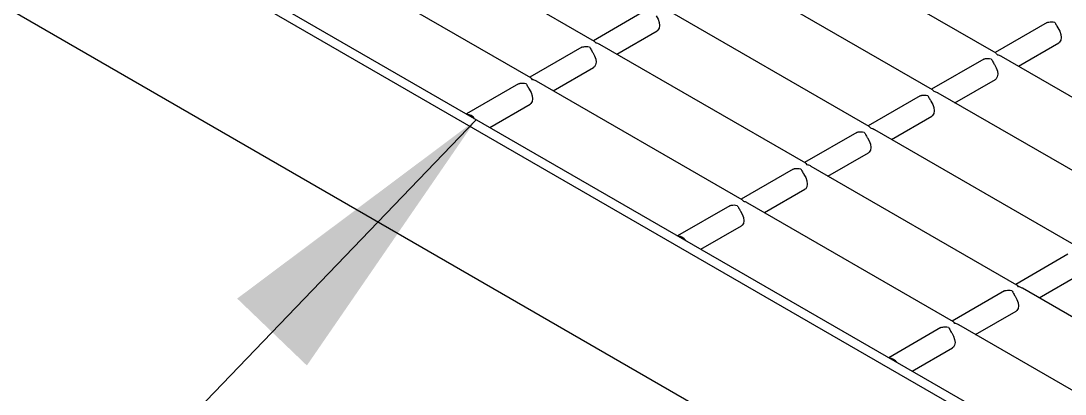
# Model space of a CAD drawing. Header units: millimetres. Extents: x 1293 to 41893, y 1011 to 26911.
# Drawn here: x 34746.9 to 35102.1, y 7830 to 7957 of the extents above; entities that cross this region are included whole.
import ezdxf

# ---------------------------------------------------------------- set-up
doc = ezdxf.new("R2010")
doc.units = ezdxf.units.MM
doc.header["$LTSCALE"] = 50
doc.layers.add('CAPA_1', color=7, linetype='Continuous')
doc.layers.add('PASILLOS', color=2, linetype='Continuous')
doc.dimstyles.new('SLDDIMSTYLE4', dxfattribs={"dimtxt": 0.18, "dimasz": 100, "dimexe": 0, "dimexo": 0.0625, "dimgap": 0, "dimtad": 0, "dimtih": 1, "dimtoh": 1, "dimdec": 0, "dimrnd": 1e-09, "dimzin": 0, "dimdsep": 46, "dimtxsty": 'Standard', "dimsah": 1, "dimcen": 0.09, "dimadec": 0, "dimazin": 0, "dimtfac": 100, "dimtdec": 0, "dimtofl": 0, "dimtmove": 0, "dimatfit": 3, "dimfxl": 1, "dimfrac": 2, "dimtolj": 1, "dimtzin": 0, "dimarcsym": 0})

msp = doc.modelspace()

# ---------------------------------------------------------------- linework, layer by layer
at = {"layer": 'PASILLOS', "linetype": 'Continuous', "lineweight": 25}
for p, q in [((35121.9087247, 7796.3578343), (34596.67487, 8099.5688846)), ((35120.2565239, 7793.8031204), (34593.4716972, 8097.9095277)), ((35096.3922678, 7756.9030384), (34572.0339874, 8059.6086305)), ((34942.0050267, 7950.080236), (34872.0357585, 7990.4726347)), ((35078.632199, 7946.0063595), (35008.6629308, 7986.3987582)), ((34920.4099856, 7937.6136841), (34850.4407174, 7978.0060828)), ((35057.0371579, 7933.5398076), (34987.0678897, 7973.9322064)), ((34959.3562508, 7960.5392049), (34941.6219244, 7950.3013962)), ((35035.4421168, 7921.0732558), (34965.4728486, 7961.4656545)), ((35095.9834231, 7956.4653285), (35078.2490967, 7946.2275197)), ((35095.9834231, 7956.4653285), (35096.2838388, 7956.59275)), ((34949.5600695, 7945.7188026), (34963.3246783, 7953.6649421)), ((35013.8470757, 7908.6067039), (34943.8778075, 7948.9991026)), ((35086.1872418, 7941.6449261), (35099.9518506, 7949.5910656)), ((34937.7612097, 7948.0726531), (34920.0268833, 7937.8348443)), ((34937.7612097, 7948.0726531), (34938.0616255, 7948.2000746)), ((35074.388382, 7943.9987766), (35056.6540556, 7933.7609679)), ((35074.388382, 7943.9987766), (35074.6887977, 7944.1261982)), ((35150.4742479, 7904.5328274), (35080.5049798, 7944.9252261)), ((34927.9650284, 7933.2522507), (34941.7296372, 7941.1983902)), ((34916.1661686, 7935.6061012), (34898.4318422, 7925.3682925)), ((34916.1661686, 7935.6061012), (34916.4665844, 7935.7335228)), ((34992.2520346, 7896.140152), (34922.2827664, 7936.5325508)), ((35064.5922007, 7929.1783742), (35078.3568095, 7937.1245138)), ((35052.7933409, 7931.5322247), (35035.0590145, 7921.294416)), ((35052.7933409, 7931.5322247), (35053.0937566, 7931.6596463)), ((35128.8792068, 7892.0662755), (35058.9099387, 7932.4586743)), ((34906.3699873, 7920.7856989), (34920.1345961, 7928.7318384)), ((35042.9971596, 7916.7118224), (35056.7617684, 7924.6579619)), ((35031.1982998, 7919.0656729), (35013.4639734, 7908.8278641)), ((35031.1982998, 7919.0656729), (35031.4987155, 7919.1930944)), ((35107.2841658, 7879.5997237), (35037.3148976, 7919.9921224)), ((35021.4021185, 7904.2452705), (35035.1667273, 7912.19141)), ((35009.6032587, 7906.599121), (34991.8689323, 7896.3613123)), ((35009.6032587, 7906.599121), (35009.9036744, 7906.7265426)), ((35085.6891247, 7867.1331718), (35015.7198565, 7907.5255705)), ((34999.8070774, 7891.7787186), (35013.5716862, 7899.7248582)), ((34988.0082176, 7894.1325691), (34970.2738912, 7883.8947604)), ((34988.0082176, 7894.1325691), (34988.3086333, 7894.2599907)), ((35064.0940836, 7854.6666199), (34994.1248154, 7895.0590187)), ((34978.2120363, 7879.3121668), (34991.9766451, 7887.2583063)), ((35103.0403488, 7877.5921408), (35085.3060224, 7867.3543321)), ((35093.2441675, 7862.7717384), (35107.0087762, 7870.7178779)), ((35081.4453077, 7865.1255889), (35063.7109813, 7854.8877802)), ((35081.4453077, 7865.1255889), (35081.7457234, 7865.2530105)), ((35145.3913456, 7832.6678133), (35087.5619055, 7866.0520385)), ((35071.6491264, 7850.3051866), (35085.4137351, 7858.2513261)), ((35133.6500352, 7814.5128238), (35065.9668644, 7853.5854866)), ((35059.8502666, 7852.659037), (35042.1159402, 7842.4212283)), ((35059.8502666, 7852.659037), (35060.1506823, 7852.7864586)), ((35050.0540853, 7837.8386347), (35063.8186941, 7845.7847742))]:
    msp.add_line(p, q, dxfattribs=at)
at = {"layer": 'PASILLOS', "linetype": 'Continuous', "lineweight": 25, "flags": 128}
for points in [[(34963.0242626, 7958.7225547), (34963.6325457, 7957.6486912), (34964.0191446, 7956.5219601), (34964.1466683, 7955.4513362), (34964.002783, 7954.5403674), (34963.601405, 7953.8771604), (34963.3246783, 7953.6649421)], [(35099.6514349, 7954.6486782), (35100.259718, 7953.5748147), (35100.6463169, 7952.4480837), (35100.7738405, 7951.3774597), (35100.6299553, 7950.466491), (35100.2285773, 7949.8032839), (35099.9518506, 7949.5910656)], [(34941.4292215, 7946.2560028), (34942.0375046, 7945.1821393), (34942.4241035, 7944.0554083), (34942.5516272, 7942.9847844), (34942.4077419, 7942.0738156), (34942.0063639, 7941.4106086), (34941.7296372, 7941.1983902)], [(35078.0563938, 7942.1821263), (35078.6646769, 7941.1082628), (35079.0512758, 7939.9815318), (35079.1787994, 7938.9109079), (35079.0349142, 7937.9999391), (35078.6335362, 7937.3367321), (35078.3568095, 7937.1245138)], [(34919.8341804, 7933.789451), (34920.4424635, 7932.7155874), (34920.8290624, 7931.5888564), (34920.9565861, 7930.5182325), (34920.8127008, 7929.6072637), (34920.4113228, 7928.9440567), (34920.1345961, 7928.7318384)], [(35056.4613527, 7929.7155745), (35057.0696358, 7928.6417109), (35057.4562347, 7927.5149799), (35057.5837583, 7926.444356), (35057.4398731, 7925.5333872), (35057.0384951, 7924.8701802), (35056.7617684, 7924.6579619)], [(35034.8663116, 7917.2490226), (35035.4745947, 7916.1751591), (35035.8611936, 7915.0484281), (35035.9887172, 7913.9778041), (35035.844832, 7913.0668354), (35035.443454, 7912.4036283), (35035.1667273, 7912.19141)], [(35013.2712705, 7904.7824707), (35013.8795536, 7903.7086072), (35014.2661525, 7902.5818762), (35014.3936761, 7901.5112523), (35014.2497909, 7900.6002835), (35013.8484129, 7899.9370765), (35013.5716862, 7899.7248582)], [(34991.6762294, 7892.3159189), (34992.2845125, 7891.2420553), (34992.6711114, 7890.1153243), (34992.798635, 7889.0447004), (34992.6547498, 7888.1337316), (34992.2533718, 7887.4705246), (34991.9766451, 7887.2583063)], [(35085.1133194, 7863.3089387), (35085.7216026, 7862.2350751), (35086.1082014, 7861.1083441), (35086.2357251, 7860.0377202), (35086.0918398, 7859.1267514), (35085.6904619, 7858.4635444), (35085.4137351, 7858.2513261)], [(35063.5182783, 7850.8423868), (35064.1265615, 7849.7685233), (35064.5131603, 7848.6417922), (35064.640684, 7847.5711683), (35064.4967988, 7846.6601996), (35064.0954208, 7845.9969925), (35063.8186941, 7845.7847742)]]:
    msp.add_lwpolyline(points, dxfattribs=at)
at = {"layer": 'PASILLOS', "linetype": 'Continuous', "lineweight": 25}
for centre in [(34898.2715913, 7921.6469765), (34970.1136403, 7880.1734444), (35041.9556893, 7838.6999123)]:
    msp.add_arc(centre, 3.6366978, 35.264662608, 84.740713925, dxfattribs=at)
for points, knots in [([(35096.2838388, 7956.59275), (35096.3804614, 7956.6169871), (35096.6973369, 7956.6964731), (35097.4714776, 7956.7520088), (35098.1615155, 7956.6735813), (35098.5249794, 7956.5937175), (35098.5289028, 7956.5928554)], [0, 0, 0, 0, 0.1723614537, 0.5652622384, 0.9953071929, 1, 1, 1, 1]), ([(35098.5289028, 7956.5928554), (35098.5304014, 7956.5905875), (35098.7179871, 7956.3067025), (35098.9972006, 7955.7788293), (35099.3857176, 7955.0531417), (35099.5856221, 7954.7488555), (35099.6514349, 7954.6486782)], [0, 0, 0, 0, 0.0046971273, 0.5879730074, 0.8643521995, 1, 1, 1, 1]), ([(34942.5517535, 7949.4962278), (34942.5502553, 7949.498491), (34942.3759053, 7949.7618519), (34942.186889, 7949.9130846), (34941.999497, 7950.0630176)], [0, 0, 0, 0, 0.0085933525, 1, 1, 1, 1]), ([(34943.8603611, 7948.9739864), (34943.7838367, 7949.0282003), (34943.3950132, 7949.3036633), (34942.9190656, 7949.4148255), (34942.5556761, 7949.4953585), (34942.5517535, 7949.4962278)], [0, 0, 0, 0, 0.1951000566, 0.9913114514, 1, 1, 1, 1]), ([(34938.0616255, 7948.2000746), (34938.1582481, 7948.2243117), (34938.4751235, 7948.3037977), (34939.2492642, 7948.3593334), (34939.9393021, 7948.2809059), (34940.302766, 7948.2010421), (34940.3066895, 7948.20018)], [0, 0, 0, 0, 0.1723614537, 0.5652622384, 0.9953071929, 1, 1, 1, 1]), ([(34940.3066895, 7948.20018), (34940.308188, 7948.1979121), (34940.4957737, 7947.9140271), (34940.7749872, 7947.3861539), (34941.1635042, 7946.6604663), (34941.3634088, 7946.3561801), (34941.4292215, 7946.2560028)], [0, 0, 0, 0, 0.0046971273, 0.5879730075, 0.8643521995, 1, 1, 1, 1]), ([(35079.1789258, 7945.4223514), (35079.1774275, 7945.4246145), (35079.0030776, 7945.6879754), (35078.8140613, 7945.8392081), (35078.6266693, 7945.9891411)], [0, 0, 0, 0, 0.0085933525, 1, 1, 1, 1]), ([(35080.4875333, 7944.9001099), (35080.411009, 7944.9543238), (35080.0221855, 7945.2297868), (35079.5462379, 7945.340949), (35079.1828484, 7945.4214821), (35079.1789258, 7945.4223514)], [0, 0, 0, 0, 0.1951000565, 0.9913114514, 1, 1, 1, 1]), ([(35074.6887977, 7944.1261982), (35074.7854203, 7944.1504353), (35075.1022958, 7944.2299212), (35075.8764365, 7944.2854569), (35076.5664744, 7944.2070294), (35076.9299383, 7944.1271656), (35076.9338617, 7944.1263035)], [0, 0, 0, 0, 0.1723614537, 0.5652622384, 0.9953071929, 1, 1, 1, 1]), ([(35076.9338617, 7944.1263035), (35076.9353603, 7944.1240356), (35077.122946, 7943.8401506), (35077.4021595, 7943.3122774), (35077.7906765, 7942.5865898), (35077.990581, 7942.2823036), (35078.0563938, 7942.1821263)], [0, 0, 0, 0, 0.0046971273, 0.5879730074, 0.8643521995, 1, 1, 1, 1]), ([(34916.4665844, 7935.7335228), (34916.563207, 7935.7577599), (34916.8800824, 7935.8372458), (34917.6542231, 7935.8927816), (34918.344261, 7935.814354), (34918.7077249, 7935.7344902), (34918.7116484, 7935.7336281)], [0, 0, 0, 0, 0.17236145373, 0.56526223843, 0.99530719289, 1, 1, 1, 1]), ([(34918.7116484, 7935.7336281), (34918.7131469, 7935.7313602), (34918.9007326, 7935.4474752), (34919.1799461, 7934.919602), (34919.5684631, 7934.1939144), (34919.7683677, 7933.8896283), (34919.8341804, 7933.789451)], [0, 0, 0, 0, 0.0046971273, 0.5879730075, 0.8643521995, 1, 1, 1, 1]), ([(34920.9567124, 7937.029676), (34920.9552142, 7937.0319391), (34920.7808642, 7937.2953), (34920.5918479, 7937.4465327), (34920.4044559, 7937.5964657)], [0, 0, 0, 0, 0.0085933525, 1, 1, 1, 1]), ([(34922.26532, 7936.5074346), (34922.1887956, 7936.5616484), (34921.7999721, 7936.8371114), (34921.3240245, 7936.9482737), (34920.960635, 7937.0288067), (34920.9567124, 7937.029676)], [0, 0, 0, 0, 0.1951000566, 0.9913114514, 1, 1, 1, 1]), ([(35053.0937566, 7931.6596463), (35053.1903792, 7931.6838834), (35053.5072547, 7931.7633693), (35054.2813954, 7931.8189051), (35054.9714333, 7931.7404775), (35055.3348972, 7931.6606137), (35055.3388206, 7931.6597516)], [0, 0, 0, 0, 0.1723614537, 0.5652622384, 0.9953071929, 1, 1, 1, 1]), ([(35055.3388206, 7931.6597516), (35055.3403192, 7931.6574838), (35055.5279049, 7931.3735987), (35055.8071184, 7930.8457255), (35056.1956354, 7930.120038), (35056.3955399, 7929.8157518), (35056.4613527, 7929.7155745)], [0, 0, 0, 0, 0.0046971273, 0.5879730074, 0.8643521995, 1, 1, 1, 1]), ([(35057.5838847, 7932.9557995), (35057.5823864, 7932.9580627), (35057.4080365, 7933.2214236), (35057.2190202, 7933.3726562), (35057.0316282, 7933.5225893)], [0, 0, 0, 0, 0.0085933525, 1, 1, 1, 1]), ([(35058.8924922, 7932.4335581), (35058.8159679, 7932.487772), (35058.4271444, 7932.7632349), (35057.9511968, 7932.8743972), (35057.5878073, 7932.9549302), (35057.5838847, 7932.9557995)], [0, 0, 0, 0, 0.1951000565, 0.9913114514, 1, 1, 1, 1]), ([(35035.9888436, 7920.4892476), (35035.9873453, 7920.4915108), (35035.8129954, 7920.7548717), (35035.6239791, 7920.9061043), (35035.4365871, 7921.0560374)], [0, 0, 0, 0, 0.0085933525, 1, 1, 1, 1]), ([(35031.4987155, 7919.1930944), (35031.5953381, 7919.2173315), (35031.9122136, 7919.2968175), (35032.6863543, 7919.3523532), (35033.3763922, 7919.2739257), (35033.7398561, 7919.1940619), (35033.7437796, 7919.1931998)], [0, 0, 0, 0, 0.1723614537, 0.5652622384, 0.9953071929, 1, 1, 1, 1]), ([(35033.7437796, 7919.1931998), (35033.7452781, 7919.1909319), (35033.9328638, 7918.9070469), (35034.2120773, 7918.3791737), (35034.6005943, 7917.6534861), (35034.8004988, 7917.3491999), (35034.8663116, 7917.2490226)], [0, 0, 0, 0, 0.0046971273, 0.5879730074, 0.8643521995, 1, 1, 1, 1]), ([(35037.2974511, 7919.9670062), (35037.2209268, 7920.0212201), (35036.8321033, 7920.296683), (35036.3561557, 7920.4078453), (35035.9927662, 7920.4883783), (35035.9888436, 7920.4892476)], [0, 0, 0, 0, 0.19510005654, 0.99131145138, 1, 1, 1, 1]), ([(35009.9036744, 7906.7265426), (35010.000297, 7906.7507797), (35010.3171725, 7906.8302656), (35011.0913132, 7906.8858013), (35011.7813511, 7906.8073738), (35012.144815, 7906.72751), (35012.1487385, 7906.7266479)], [0, 0, 0, 0, 0.1723614537, 0.5652622384, 0.9953071929, 1, 1, 1, 1]), ([(35012.1487385, 7906.7266479), (35012.150237, 7906.72438), (35012.3378227, 7906.440495), (35012.6170362, 7905.9126218), (35013.0055532, 7905.1869342), (35013.2054577, 7904.882648), (35013.2712705, 7904.7824707)], [0, 0, 0, 0, 0.0046971273, 0.5879730074, 0.8643521995, 1, 1, 1, 1]), ([(35014.3938025, 7908.0226958), (35014.3923042, 7908.0249589), (35014.2179543, 7908.2883198), (35014.028938, 7908.4395525), (35013.841546, 7908.5894855)], [0, 0, 0, 0, 0.0085933525, 1, 1, 1, 1]), ([(35015.70241, 7907.5004543), (35015.6258857, 7907.5546682), (35015.2370622, 7907.8301312), (35014.7611146, 7907.9412934), (35014.3977251, 7908.0218264), (35014.3938025, 7908.0226958)], [0, 0, 0, 0, 0.1951000565, 0.9913114514, 1, 1, 1, 1]), ([(34992.7987614, 7895.5561439), (34992.7972631, 7895.5584071), (34992.6229132, 7895.821768), (34992.4338969, 7895.9730006), (34992.2465049, 7896.1229337)], [0, 0, 0, 0, 0.0085933525, 1, 1, 1, 1]), ([(34988.3086333, 7894.2599907), (34988.4052559, 7894.2842278), (34988.7221314, 7894.3637137), (34989.4962721, 7894.4192495), (34990.18631, 7894.3408219), (34990.5497739, 7894.2609581), (34990.5536974, 7894.260096)], [0, 0, 0, 0, 0.1723614537, 0.5652622384, 0.9953071929, 1, 1, 1, 1]), ([(34990.5536974, 7894.260096), (34990.5551959, 7894.2578282), (34990.7427816, 7893.9739431), (34991.0219951, 7893.4460699), (34991.4105121, 7892.7203824), (34991.6104167, 7892.4160962), (34991.6762294, 7892.3159189)], [0, 0, 0, 0, 0.0046971273, 0.5879730074, 0.8643521995, 1, 1, 1, 1]), ([(34994.1073689, 7895.0339025), (34994.0308446, 7895.0881164), (34993.6420211, 7895.3635793), (34993.1660735, 7895.4747416), (34992.802684, 7895.5552746), (34992.7987614, 7895.5561439)], [0, 0, 0, 0, 0.19510005654, 0.99131145138, 1, 1, 1, 1]), ([(35081.7457234, 7865.2530105), (35081.842346, 7865.2772476), (35082.1592215, 7865.3567335), (35082.9333621, 7865.4122693), (35083.6234, 7865.3338417), (35083.986864, 7865.2539779), (35083.9907874, 7865.2531158)], [0, 0, 0, 0, 0.1723614537, 0.5652622384, 0.9953071929, 1, 1, 1, 1]), ([(35083.9907874, 7865.2531158), (35083.992286, 7865.2508479), (35084.1798717, 7864.9669629), (35084.4590852, 7864.4390897), (35084.8476021, 7863.7134022), (35085.0475067, 7863.409116), (35085.1133194, 7863.3089387)], [0, 0, 0, 0, 0.0046971273, 0.5879730075, 0.8643521995, 1, 1, 1, 1]), ([(35086.2358515, 7866.5491637), (35086.2343532, 7866.5514268), (35086.0600032, 7866.8147878), (35085.8709869, 7866.9660204), (35085.6835949, 7867.1159535)], [0, 0, 0, 0, 0.0085933525, 1, 1, 1, 1]), ([(35087.544459, 7866.0269223), (35087.4679346, 7866.0811361), (35087.0791111, 7866.3565991), (35086.6031635, 7866.4677614), (35086.2397741, 7866.5482944), (35086.2358515, 7866.5491637)], [0, 0, 0, 0, 0.1951000566, 0.9913114514, 1, 1, 1, 1]), ([(35064.6408104, 7854.0826118), (35064.6393121, 7854.084875), (35064.4649621, 7854.3482359), (35064.2759458, 7854.4994685), (35064.0885538, 7854.6494016)], [0, 0, 0, 0, 0.0085933525, 1, 1, 1, 1]), ([(35065.9494179, 7853.5603704), (35065.8728935, 7853.6145843), (35065.48407, 7853.8900472), (35065.0081224, 7854.0012095), (35064.644733, 7854.0817425), (35064.6408104, 7854.0826118)], [0, 0, 0, 0, 0.1951000566, 0.9913114514, 1, 1, 1, 1]), ([(35060.1506823, 7852.7864586), (35060.2473049, 7852.8106957), (35060.5641804, 7852.8901817), (35061.338321, 7852.9457174), (35062.0283589, 7852.8672899), (35062.3918229, 7852.787426), (35062.3957463, 7852.7865639)], [0, 0, 0, 0, 0.1723614537, 0.5652622384, 0.9953071929, 1, 1, 1, 1]), ([(35062.3957463, 7852.7865639), (35062.3972449, 7852.7842961), (35062.5848306, 7852.5004111), (35062.8640441, 7851.9725379), (35063.252561, 7851.2468503), (35063.4524656, 7850.9425641), (35063.5182783, 7850.8423868)], [0, 0, 0, 0, 0.0046971273, 0.5879730075, 0.8643521995, 1, 1, 1, 1])]:
    msp.add_open_spline(points, degree=3, knots=knots, dxfattribs=at)

# ---------------------------------------------------------------- leaders
at = {"layer": 'CAPA_1'}
msp.add_leader([(34901.6067353, 7923.2669709), (34146.1535043, 7136.7912869)], dimstyle='SLDDIMSTYLE4', dxfattribs=at)

doc.saveas('drawing.dxf')
